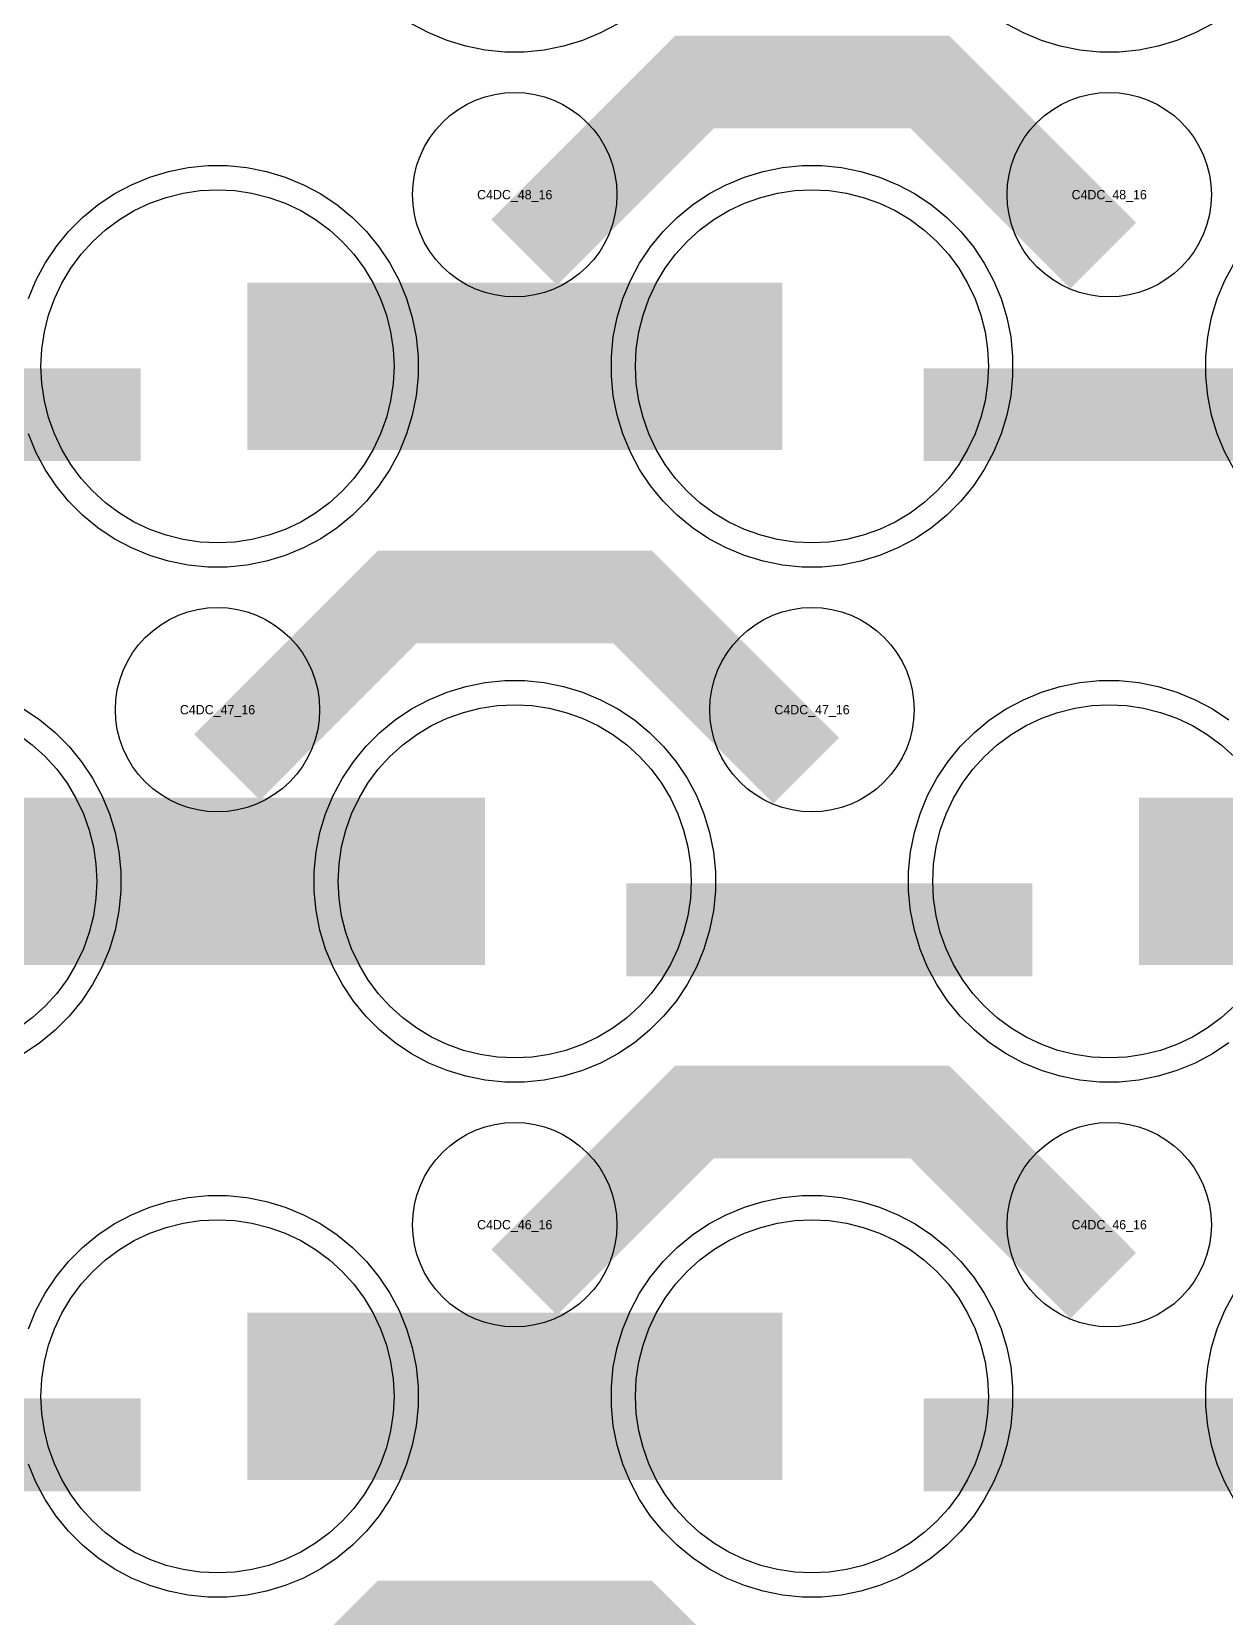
# Model space of a CAD drawing. Extents: x -11880 to 11880, y -14992 to 14992.
# Drawn here: x -6930 to -6608.8, y -8525.1 to -8098.5 of the extents above; entities that cross this region are included whole.
import ezdxf
from ezdxf.enums import TextEntityAlignment as Align

# ---------------------------------------------------------------- set-up
doc = ezdxf.new("R2010")
doc.units = 0
doc.header["$MEASUREMENT"] = 0
for name, color, linetype in [('GDS_775_DT_237', 138, 'CONTINUOUS'), ('RDL1_FS', 34, 'CONTINUOUS'), ('RDL_BS', 160, 'CONTINUOUS')]:
    doc.layers.add(name, color=color, linetype=linetype)

msp = doc.modelspace()

# ---------------------------------------------------------------- linework, layer by layer
at = {"layer": 'RDL1_FS', "color": 240, "true_color": 0xed1f24}
for points in [[(-6880, -8235.999), (-6884.657, -8235.77), (-6889.268, -8235.086), (-6893.791, -8233.954), (-6898.181, -8232.382), (-6902.395, -8230.39), (-6906.395, -8227.992), (-6910.14, -8225.214), (-6913.594, -8222.084), (-6916.724, -8218.63), (-6919.502, -8214.885), (-6921.9, -8210.885), (-6923.892, -8206.671), (-6925.464, -8202.281), (-6926.596, -8197.758), (-6927.28, -8193.147), (-6927.509, -8188.49), (-6927.28, -8183.833), (-6926.596, -8179.222), (-6925.464, -8174.699), (-6923.892, -8170.309), (-6921.9, -8166.095), (-6919.502, -8162.095), (-6916.724, -8158.35), (-6913.594, -8154.896), (-6910.14, -8151.766), (-6906.395, -8148.988), (-6902.395, -8146.59), (-6898.181, -8144.598), (-6893.791, -8143.026), (-6889.268, -8141.894), (-6884.657, -8141.21), (-6880, -8140.981), (-6875.343, -8141.21), (-6870.732, -8141.894), (-6866.209, -8143.026), (-6861.819, -8144.598), (-6857.605, -8146.59), (-6853.605, -8148.988), (-6849.86, -8151.766), (-6846.406, -8154.896), (-6843.276, -8158.35), (-6840.498, -8162.095), (-6838.1, -8166.095), (-6836.108, -8170.309), (-6834.536, -8174.699), (-6833.404, -8179.222), (-6832.72, -8183.833), (-6832.491, -8188.49), (-6832.72, -8193.147), (-6833.404, -8197.758), (-6834.536, -8202.281), (-6836.108, -8206.671), (-6838.1, -8210.885), (-6840.498, -8214.885), (-6843.276, -8218.63), (-6846.406, -8222.084), (-6849.86, -8225.214), (-6853.605, -8227.992), (-6857.605, -8230.39), (-6861.819, -8232.382), (-6866.209, -8233.954), (-6870.732, -8235.086), (-6875.343, -8235.77)], [(-6720, -8235.999), (-6724.657, -8235.77), (-6729.268, -8235.086), (-6733.791, -8233.954), (-6738.181, -8232.382), (-6742.395, -8230.39), (-6746.395, -8227.992), (-6750.14, -8225.214), (-6753.594, -8222.084), (-6756.724, -8218.63), (-6759.502, -8214.885), (-6761.9, -8210.885), (-6763.892, -8206.671), (-6765.464, -8202.281), (-6766.596, -8197.758), (-6767.28, -8193.147), (-6767.509, -8188.49), (-6767.28, -8183.833), (-6766.596, -8179.222), (-6765.464, -8174.699), (-6763.892, -8170.309), (-6761.9, -8166.095), (-6759.502, -8162.095), (-6756.724, -8158.35), (-6753.594, -8154.896), (-6750.14, -8151.766), (-6746.395, -8148.988), (-6742.395, -8146.59), (-6738.181, -8144.598), (-6733.791, -8143.026), (-6729.268, -8141.894), (-6724.657, -8141.21), (-6720, -8140.981), (-6715.343, -8141.21), (-6710.732, -8141.894), (-6706.209, -8143.026), (-6701.819, -8144.598), (-6697.605, -8146.59), (-6693.605, -8148.988), (-6689.86, -8151.766), (-6686.406, -8154.896), (-6683.276, -8158.35), (-6680.498, -8162.095), (-6678.1, -8166.095), (-6676.108, -8170.309), (-6674.536, -8174.699), (-6673.404, -8179.222), (-6672.72, -8183.833), (-6672.491, -8188.49), (-6672.72, -8193.147), (-6673.404, -8197.758), (-6674.536, -8202.281), (-6676.108, -8206.671), (-6678.1, -8210.885), (-6680.498, -8214.885), (-6683.276, -8218.63), (-6686.406, -8222.084), (-6689.86, -8225.214), (-6693.605, -8227.992), (-6697.605, -8230.39), (-6701.819, -8232.382), (-6706.209, -8233.954), (-6710.732, -8235.086), (-6715.343, -8235.77)], [(-6800, -8374.564), (-6804.657, -8374.335), (-6809.268, -8373.651), (-6813.791, -8372.519), (-6818.181, -8370.947), (-6822.395, -8368.955), (-6826.395, -8366.557), (-6830.14, -8363.779), (-6833.594, -8360.649), (-6836.724, -8357.195), (-6839.502, -8353.45), (-6841.9, -8349.45), (-6843.892, -8345.236), (-6845.464, -8340.846), (-6846.596, -8336.323), (-6847.28, -8331.712), (-6847.509, -8327.055), (-6847.28, -8322.398), (-6846.596, -8317.787), (-6845.464, -8313.264), (-6843.892, -8308.874), (-6841.9, -8304.66), (-6839.502, -8300.66), (-6836.724, -8296.915), (-6833.594, -8293.461), (-6830.14, -8290.331), (-6826.395, -8287.553), (-6822.395, -8285.155), (-6818.181, -8283.163), (-6813.791, -8281.591), (-6809.268, -8280.459), (-6804.657, -8279.775), (-6800, -8279.546), (-6795.343, -8279.775), (-6790.732, -8280.459), (-6786.209, -8281.591), (-6781.819, -8283.163), (-6777.605, -8285.155), (-6773.605, -8287.553), (-6769.86, -8290.331), (-6766.406, -8293.461), (-6763.276, -8296.915), (-6760.498, -8300.66), (-6758.1, -8304.66), (-6756.108, -8308.874), (-6754.536, -8313.264), (-6753.404, -8317.787), (-6752.72, -8322.398), (-6752.491, -8327.055), (-6752.72, -8331.712), (-6753.404, -8336.323), (-6754.536, -8340.846), (-6756.108, -8345.236), (-6758.1, -8349.45), (-6760.498, -8353.45), (-6763.276, -8357.195), (-6766.406, -8360.649), (-6769.86, -8363.779), (-6773.605, -8366.557), (-6777.605, -8368.955), (-6781.819, -8370.947), (-6786.209, -8372.519), (-6790.732, -8373.651), (-6795.343, -8374.335)]]:
    msp.add_lwpolyline(points, close=True, dxfattribs=at)
for points in [[(-6871.998, -8188.49, 45, 45, 0), (-6799.998, -8188.49, 45, 45, 0)], [(-6799.998, -8188.49, 45, 45, 0), (-6727.998, -8188.49, 45, 45, 0)], [(-6951.998, -8327.055, 45, 45, 0), (-6879.998, -8327.055, 45, 45, 0)], [(-6879.998, -8327.055, 45, 45, 0), (-6807.998, -8327.055, 45, 45, 0)], [(-6631.998, -8327.055, 45, 45, 0), (-6559.998, -8327.055, 45, 45, 0)]]:
    msp.add_lwpolyline(points, format="xyseb", dxfattribs=at)
for points in [[(-6606.406, -8360.649), (-6609.86, -8363.779), (-6613.605, -8366.557), (-6617.605, -8368.955), (-6621.819, -8370.947), (-6626.209, -8372.519), (-6630.732, -8373.651), (-6635.343, -8374.335), (-6640, -8374.564), (-6644.657, -8374.335), (-6649.268, -8373.651), (-6653.791, -8372.519), (-6658.181, -8370.947), (-6662.395, -8368.955), (-6666.395, -8366.557), (-6670.14, -8363.779), (-6673.594, -8360.649), (-6676.724, -8357.195), (-6679.502, -8353.45), (-6681.9, -8349.45), (-6683.892, -8345.236), (-6685.464, -8340.846), (-6686.596, -8336.323), (-6687.28, -8331.712), (-6687.509, -8327.055), (-6687.28, -8322.398), (-6686.596, -8317.787), (-6685.464, -8313.264), (-6683.892, -8308.874), (-6681.9, -8304.66), (-6679.502, -8300.66), (-6676.724, -8296.915), (-6673.594, -8293.461), (-6670.14, -8290.331), (-6666.395, -8287.553), (-6662.395, -8285.155), (-6658.181, -8283.163), (-6653.791, -8281.591), (-6649.268, -8280.459), (-6644.657, -8279.775), (-6640, -8279.546), (-6635.343, -8279.775), (-6630.732, -8280.459), (-6626.209, -8281.591), (-6621.819, -8283.163), (-6617.605, -8285.155), (-6613.605, -8287.553), (-6609.86, -8290.331), (-6606.406, -8293.461)], [(-6933.605, -8287.553), (-6929.86, -8290.331), (-6926.406, -8293.461), (-6923.276, -8296.915), (-6920.498, -8300.66), (-6918.1, -8304.66), (-6916.108, -8308.874), (-6914.536, -8313.264), (-6913.404, -8317.787), (-6912.72, -8322.398), (-6912.491, -8327.055), (-6912.72, -8331.712), (-6913.404, -8336.323), (-6914.536, -8340.846), (-6916.108, -8345.236), (-6918.1, -8349.45), (-6920.498, -8353.45), (-6923.276, -8357.195), (-6926.406, -8360.649), (-6929.86, -8363.779), (-6933.605, -8366.557)]]:
    msp.add_lwpolyline(points, dxfattribs=at)
at = {"layer": 'RDL1_FS'}
for points in [[(-6880, -8513.124), (-6884.657, -8512.895), (-6889.268, -8512.211), (-6893.791, -8511.079), (-6898.181, -8509.507), (-6902.395, -8507.515), (-6906.395, -8505.117), (-6910.14, -8502.339), (-6913.594, -8499.209), (-6916.724, -8495.755), (-6919.502, -8492.01), (-6921.9, -8488.01), (-6923.892, -8483.796), (-6925.464, -8479.406), (-6926.596, -8474.883), (-6927.28, -8470.272), (-6927.509, -8465.615), (-6927.28, -8460.958), (-6926.596, -8456.347), (-6925.464, -8451.824), (-6923.892, -8447.434), (-6921.9, -8443.22), (-6919.502, -8439.22), (-6916.724, -8435.475), (-6913.594, -8432.021), (-6910.14, -8428.891), (-6906.395, -8426.113), (-6902.395, -8423.715), (-6898.181, -8421.723), (-6893.791, -8420.151), (-6889.268, -8419.019), (-6884.657, -8418.335), (-6880, -8418.106), (-6875.343, -8418.335), (-6870.732, -8419.019), (-6866.209, -8420.151), (-6861.819, -8421.723), (-6857.605, -8423.715), (-6853.605, -8426.113), (-6849.86, -8428.891), (-6846.406, -8432.021), (-6843.276, -8435.475), (-6840.498, -8439.22), (-6838.1, -8443.22), (-6836.108, -8447.434), (-6834.536, -8451.824), (-6833.404, -8456.347), (-6832.72, -8460.958), (-6832.491, -8465.615), (-6832.72, -8470.272), (-6833.404, -8474.883), (-6834.536, -8479.406), (-6836.108, -8483.796), (-6838.1, -8488.01), (-6840.498, -8492.01), (-6843.276, -8495.755), (-6846.406, -8499.209), (-6849.86, -8502.339), (-6853.605, -8505.117), (-6857.605, -8507.515), (-6861.819, -8509.507), (-6866.209, -8511.079), (-6870.732, -8512.211), (-6875.343, -8512.895)], [(-6720, -8513.124), (-6724.657, -8512.895), (-6729.268, -8512.211), (-6733.791, -8511.079), (-6738.181, -8509.507), (-6742.395, -8507.515), (-6746.395, -8505.117), (-6750.14, -8502.339), (-6753.594, -8499.209), (-6756.724, -8495.755), (-6759.502, -8492.01), (-6761.9, -8488.01), (-6763.892, -8483.796), (-6765.464, -8479.406), (-6766.596, -8474.883), (-6767.28, -8470.272), (-6767.509, -8465.615), (-6767.28, -8460.958), (-6766.596, -8456.347), (-6765.464, -8451.824), (-6763.892, -8447.434), (-6761.9, -8443.22), (-6759.502, -8439.22), (-6756.724, -8435.475), (-6753.594, -8432.021), (-6750.14, -8428.891), (-6746.395, -8426.113), (-6742.395, -8423.715), (-6738.181, -8421.723), (-6733.791, -8420.151), (-6729.268, -8419.019), (-6724.657, -8418.335), (-6720, -8418.106), (-6715.343, -8418.335), (-6710.732, -8419.019), (-6706.209, -8420.151), (-6701.819, -8421.723), (-6697.605, -8423.715), (-6693.605, -8426.113), (-6689.86, -8428.891), (-6686.406, -8432.021), (-6683.276, -8435.475), (-6680.498, -8439.22), (-6678.1, -8443.22), (-6676.108, -8447.434), (-6674.536, -8451.824), (-6673.404, -8456.347), (-6672.72, -8460.958), (-6672.491, -8465.615), (-6672.72, -8470.272), (-6673.404, -8474.883), (-6674.536, -8479.406), (-6676.108, -8483.796), (-6678.1, -8488.01), (-6680.498, -8492.01), (-6683.276, -8495.755), (-6686.406, -8499.209), (-6689.86, -8502.339), (-6693.605, -8505.117), (-6697.605, -8507.515), (-6701.819, -8509.507), (-6706.209, -8511.079), (-6710.732, -8512.211), (-6715.343, -8512.895)]]:
    msp.add_lwpolyline(points, close=True, dxfattribs=at)
for points in [[(-6871.998, -8465.615, 45, 45, 0), (-6799.998, -8465.615, 45, 45, 0)], [(-6799.998, -8465.615, 45, 45, 0), (-6727.998, -8465.615, 45, 45, 0)]]:
    msp.add_lwpolyline(points, format="xyseb", dxfattribs=at)
at = {"layer": 'RDL_BS'}
for points in [[(-6772.223, -8096.308), (-6776.885, -8098.8), (-6781.795, -8100.831), (-6786.835, -8102.362), (-6792.062, -8103.408), (-6797.356, -8103.925), (-6802.644, -8103.925), (-6807.938, -8103.408), (-6813.165, -8102.362), (-6818.205, -8100.831), (-6823.115, -8098.8), (-6827.777, -8096.308)], [(-6612.223, -8096.308), (-6616.885, -8098.8), (-6621.795, -8100.831), (-6626.835, -8102.362), (-6632.062, -8103.408), (-6637.356, -8103.925), (-6642.644, -8103.925), (-6647.938, -8103.408), (-6653.165, -8102.362), (-6658.205, -8100.831), (-6663.115, -8098.8), (-6667.777, -8096.308)], [(-6930.906, -8447.41), (-6928.875, -8442.5), (-6926.383, -8437.838), (-6923.436, -8433.424), (-6920.074, -8429.323), (-6916.292, -8425.541), (-6912.191, -8422.179), (-6907.777, -8419.232), (-6903.115, -8416.74), (-6898.205, -8414.709), (-6893.165, -8413.178), (-6887.938, -8412.132), (-6882.644, -8411.615), (-6877.356, -8411.615), (-6872.062, -8412.132), (-6866.835, -8413.178), (-6861.795, -8414.709), (-6856.885, -8416.74), (-6852.223, -8419.232), (-6847.809, -8422.179), (-6843.708, -8425.541), (-6839.926, -8429.323), (-6836.564, -8433.424), (-6833.617, -8437.838), (-6831.125, -8442.5), (-6829.094, -8447.41), (-6827.563, -8452.45), (-6826.517, -8457.677), (-6826, -8462.971), (-6826, -8468.259), (-6826.517, -8473.553), (-6827.563, -8478.78), (-6829.094, -8483.82), (-6831.125, -8488.73), (-6833.617, -8493.392), (-6836.564, -8497.806), (-6839.926, -8501.907), (-6843.708, -8505.689), (-6847.809, -8509.051), (-6852.223, -8511.998), (-6856.885, -8514.49), (-6861.795, -8516.521), (-6866.835, -8518.052), (-6872.062, -8519.098), (-6877.356, -8519.615), (-6882.644, -8519.615), (-6887.938, -8519.098), (-6893.165, -8518.052), (-6898.205, -8516.521), (-6903.115, -8514.49), (-6907.777, -8511.998), (-6912.191, -8509.051), (-6916.292, -8505.689), (-6920.074, -8501.907), (-6923.436, -8497.806), (-6926.383, -8493.392), (-6928.875, -8488.73), (-6930.906, -8483.82)], [(-6606.383, -8493.392), (-6608.875, -8488.73), (-6610.906, -8483.82), (-6612.437, -8478.78), (-6613.483, -8473.553), (-6614, -8468.259), (-6614, -8462.971), (-6613.483, -8457.677), (-6612.437, -8452.45), (-6610.906, -8447.41), (-6608.875, -8442.5), (-6606.383, -8437.838)]]:
    msp.add_lwpolyline(points, dxfattribs=at)
for points in [[(-6797.438, -8157.804, 25, 25, 0), (-6751.623, -8111.989, 25, 25, 0), (-6718.07, -8111.989, 25, 25, 0)], [(-6641.599, -8158.703, 25, 25, 0), (-6688.313, -8111.989, 25, 25, 0), (-6718.071, -8111.989, 25, 25, 0)], [(-6877.438, -8296.369, 25, 25, 0), (-6831.623, -8250.554, 25, 25, 0), (-6798.07, -8250.554, 25, 25, 0)], [(-6721.599, -8297.268, 25, 25, 0), (-6768.313, -8250.554, 25, 25, 0), (-6798.071, -8250.554, 25, 25, 0)], [(-6797.438, -8434.929, 25, 25, 0), (-6751.623, -8389.114, 25, 25, 0), (-6718.07, -8389.114, 25, 25, 0)], [(-6641.599, -8435.828, 25, 25, 0), (-6688.313, -8389.114, 25, 25, 0), (-6718.071, -8389.114, 25, 25, 0)], [(-7009.984, -8478.628, 25, 25, 0), (-6900.719, -8478.628, 25, 25, 0)], [(-6689.984, -8478.628, 25, 25, 0), (-6580.719, -8478.628, 25, 25, 0)], [(-6877.438, -8573.494, 25, 25, 0), (-6831.623, -8527.679, 25, 25, 0), (-6798.07, -8527.679, 25, 25, 0)], [(-6721.599, -8574.393, 25, 25, 0), (-6768.313, -8527.679, 25, 25, 0), (-6798.071, -8527.679, 25, 25, 0)]]:
    msp.add_lwpolyline(points, format="xyseb", dxfattribs=at)
for points in [[(-6800, -8169.796), (-6802.693, -8169.664), (-6805.365, -8169.268), (-6807.984, -8168.611), (-6810.519, -8167.704), (-6812.956, -8166.552), (-6815.28, -8165.159), (-6817.443, -8163.556), (-6819.442, -8161.744), (-6821.254, -8159.745), (-6822.857, -8157.582), (-6824.25, -8155.258), (-6825.402, -8152.821), (-6826.309, -8150.286), (-6826.966, -8147.667), (-6827.362, -8144.995), (-6827.494, -8142.302), (-6827.362, -8139.609), (-6826.966, -8136.937), (-6826.309, -8134.318), (-6825.402, -8131.783), (-6824.25, -8129.346), (-6822.857, -8127.022), (-6821.254, -8124.859), (-6819.442, -8122.86), (-6817.443, -8121.048), (-6815.28, -8119.445), (-6812.956, -8118.052), (-6810.519, -8116.9), (-6807.984, -8115.993), (-6805.365, -8115.336), (-6802.693, -8114.94), (-6800, -8114.808), (-6797.307, -8114.94), (-6794.635, -8115.336), (-6792.016, -8115.993), (-6789.481, -8116.9), (-6787.044, -8118.052), (-6784.72, -8119.445), (-6782.557, -8121.048), (-6780.558, -8122.86), (-6778.746, -8124.859), (-6777.143, -8127.022), (-6775.75, -8129.346), (-6774.598, -8131.783), (-6773.691, -8134.318), (-6773.034, -8136.937), (-6772.638, -8139.609), (-6772.506, -8142.302), (-6772.638, -8144.995), (-6773.034, -8147.667), (-6773.691, -8150.286), (-6774.598, -8152.821), (-6775.75, -8155.258), (-6777.143, -8157.582), (-6778.746, -8159.745), (-6780.558, -8161.744), (-6782.557, -8163.556), (-6784.72, -8165.159), (-6787.044, -8166.552), (-6789.481, -8167.704), (-6792.016, -8168.611), (-6794.635, -8169.268), (-6797.307, -8169.664)], [(-6640, -8169.796), (-6642.693, -8169.664), (-6645.365, -8169.268), (-6647.984, -8168.611), (-6650.519, -8167.704), (-6652.956, -8166.552), (-6655.28, -8165.159), (-6657.443, -8163.556), (-6659.442, -8161.744), (-6661.254, -8159.745), (-6662.857, -8157.582), (-6664.25, -8155.258), (-6665.402, -8152.821), (-6666.309, -8150.286), (-6666.966, -8147.667), (-6667.362, -8144.995), (-6667.494, -8142.302), (-6667.362, -8139.609), (-6666.966, -8136.937), (-6666.309, -8134.318), (-6665.402, -8131.783), (-6664.25, -8129.346), (-6662.857, -8127.022), (-6661.254, -8124.859), (-6659.442, -8122.86), (-6657.443, -8121.048), (-6655.28, -8119.445), (-6652.956, -8118.052), (-6650.519, -8116.9), (-6647.984, -8115.993), (-6645.365, -8115.336), (-6642.693, -8114.94), (-6640, -8114.808), (-6637.307, -8114.94), (-6634.635, -8115.336), (-6632.016, -8115.993), (-6629.481, -8116.9), (-6627.044, -8118.052), (-6624.72, -8119.445), (-6622.557, -8121.048), (-6620.558, -8122.86), (-6618.746, -8124.859), (-6617.143, -8127.022), (-6615.75, -8129.346), (-6614.598, -8131.783), (-6613.691, -8134.318), (-6613.034, -8136.937), (-6612.638, -8139.609), (-6612.506, -8142.302), (-6612.638, -8144.995), (-6613.034, -8147.667), (-6613.691, -8150.286), (-6614.598, -8152.821), (-6615.75, -8155.258), (-6617.143, -8157.582), (-6618.746, -8159.745), (-6620.558, -8161.744), (-6622.557, -8163.556), (-6624.72, -8165.159), (-6627.044, -8166.552), (-6629.481, -8167.704), (-6632.016, -8168.611), (-6634.635, -8169.268), (-6637.307, -8169.664)], [(-6880, -8308.361), (-6882.693, -8308.229), (-6885.365, -8307.833), (-6887.984, -8307.176), (-6890.519, -8306.269), (-6892.956, -8305.117), (-6895.28, -8303.724), (-6897.443, -8302.121), (-6899.442, -8300.309), (-6901.254, -8298.31), (-6902.857, -8296.147), (-6904.25, -8293.823), (-6905.402, -8291.386), (-6906.309, -8288.851), (-6906.966, -8286.232), (-6907.362, -8283.56), (-6907.494, -8280.867), (-6907.362, -8278.174), (-6906.966, -8275.502), (-6906.309, -8272.883), (-6905.402, -8270.348), (-6904.25, -8267.911), (-6902.857, -8265.587), (-6901.254, -8263.424), (-6899.442, -8261.425), (-6897.443, -8259.613), (-6895.28, -8258.01), (-6892.956, -8256.617), (-6890.519, -8255.465), (-6887.984, -8254.558), (-6885.365, -8253.901), (-6882.693, -8253.505), (-6880, -8253.373), (-6877.307, -8253.505), (-6874.635, -8253.901), (-6872.016, -8254.558), (-6869.481, -8255.465), (-6867.044, -8256.617), (-6864.72, -8258.01), (-6862.557, -8259.613), (-6860.558, -8261.425), (-6858.746, -8263.424), (-6857.143, -8265.587), (-6855.75, -8267.911), (-6854.598, -8270.348), (-6853.691, -8272.883), (-6853.034, -8275.502), (-6852.638, -8278.174), (-6852.506, -8280.867), (-6852.638, -8283.56), (-6853.034, -8286.232), (-6853.691, -8288.851), (-6854.598, -8291.386), (-6855.75, -8293.823), (-6857.143, -8296.147), (-6858.746, -8298.31), (-6860.558, -8300.309), (-6862.557, -8302.121), (-6864.72, -8303.724), (-6867.044, -8305.117), (-6869.481, -8306.269), (-6872.016, -8307.176), (-6874.635, -8307.833), (-6877.307, -8308.229)], [(-6720, -8308.361), (-6722.693, -8308.229), (-6725.365, -8307.833), (-6727.984, -8307.176), (-6730.519, -8306.269), (-6732.956, -8305.117), (-6735.28, -8303.724), (-6737.443, -8302.121), (-6739.442, -8300.309), (-6741.254, -8298.31), (-6742.857, -8296.147), (-6744.25, -8293.823), (-6745.402, -8291.386), (-6746.309, -8288.851), (-6746.966, -8286.232), (-6747.362, -8283.56), (-6747.494, -8280.867), (-6747.362, -8278.174), (-6746.966, -8275.502), (-6746.309, -8272.883), (-6745.402, -8270.348), (-6744.25, -8267.911), (-6742.857, -8265.587), (-6741.254, -8263.424), (-6739.442, -8261.425), (-6737.443, -8259.613), (-6735.28, -8258.01), (-6732.956, -8256.617), (-6730.519, -8255.465), (-6727.984, -8254.558), (-6725.365, -8253.901), (-6722.693, -8253.505), (-6720, -8253.373), (-6717.307, -8253.505), (-6714.635, -8253.901), (-6712.016, -8254.558), (-6709.481, -8255.465), (-6707.044, -8256.617), (-6704.72, -8258.01), (-6702.557, -8259.613), (-6700.558, -8261.425), (-6698.746, -8263.424), (-6697.143, -8265.587), (-6695.75, -8267.911), (-6694.598, -8270.348), (-6693.691, -8272.883), (-6693.034, -8275.502), (-6692.638, -8278.174), (-6692.506, -8280.867), (-6692.638, -8283.56), (-6693.034, -8286.232), (-6693.691, -8288.851), (-6694.598, -8291.386), (-6695.75, -8293.823), (-6697.143, -8296.147), (-6698.746, -8298.31), (-6700.558, -8300.309), (-6702.557, -8302.121), (-6704.72, -8303.724), (-6707.044, -8305.117), (-6709.481, -8306.269), (-6712.016, -8307.176), (-6714.635, -8307.833), (-6717.307, -8308.229)], [(-6800, -8446.921), (-6802.693, -8446.789), (-6805.365, -8446.393), (-6807.984, -8445.736), (-6810.519, -8444.829), (-6812.956, -8443.677), (-6815.28, -8442.284), (-6817.443, -8440.681), (-6819.442, -8438.869), (-6821.254, -8436.87), (-6822.857, -8434.707), (-6824.25, -8432.383), (-6825.402, -8429.946), (-6826.309, -8427.411), (-6826.966, -8424.792), (-6827.362, -8422.12), (-6827.494, -8419.427), (-6827.362, -8416.734), (-6826.966, -8414.062), (-6826.309, -8411.443), (-6825.402, -8408.908), (-6824.25, -8406.471), (-6822.857, -8404.147), (-6821.254, -8401.984), (-6819.442, -8399.985), (-6817.443, -8398.173), (-6815.28, -8396.57), (-6812.956, -8395.177), (-6810.519, -8394.025), (-6807.984, -8393.118), (-6805.365, -8392.461), (-6802.693, -8392.065), (-6800, -8391.933), (-6797.307, -8392.065), (-6794.635, -8392.461), (-6792.016, -8393.118), (-6789.481, -8394.025), (-6787.044, -8395.177), (-6784.72, -8396.57), (-6782.557, -8398.173), (-6780.558, -8399.985), (-6778.746, -8401.984), (-6777.143, -8404.147), (-6775.75, -8406.471), (-6774.598, -8408.908), (-6773.691, -8411.443), (-6773.034, -8414.062), (-6772.638, -8416.734), (-6772.506, -8419.427), (-6772.638, -8422.12), (-6773.034, -8424.792), (-6773.691, -8427.411), (-6774.598, -8429.946), (-6775.75, -8432.383), (-6777.143, -8434.707), (-6778.746, -8436.87), (-6780.558, -8438.869), (-6782.557, -8440.681), (-6784.72, -8442.284), (-6787.044, -8443.677), (-6789.481, -8444.829), (-6792.016, -8445.736), (-6794.635, -8446.393), (-6797.307, -8446.789)], [(-6640, -8446.921), (-6642.693, -8446.789), (-6645.365, -8446.393), (-6647.984, -8445.736), (-6650.519, -8444.829), (-6652.956, -8443.677), (-6655.28, -8442.284), (-6657.443, -8440.681), (-6659.442, -8438.869), (-6661.254, -8436.87), (-6662.857, -8434.707), (-6664.25, -8432.383), (-6665.402, -8429.946), (-6666.309, -8427.411), (-6666.966, -8424.792), (-6667.362, -8422.12), (-6667.494, -8419.427), (-6667.362, -8416.734), (-6666.966, -8414.062), (-6666.309, -8411.443), (-6665.402, -8408.908), (-6664.25, -8406.471), (-6662.857, -8404.147), (-6661.254, -8401.984), (-6659.442, -8399.985), (-6657.443, -8398.173), (-6655.28, -8396.57), (-6652.956, -8395.177), (-6650.519, -8394.025), (-6647.984, -8393.118), (-6645.365, -8392.461), (-6642.693, -8392.065), (-6640, -8391.933), (-6637.307, -8392.065), (-6634.635, -8392.461), (-6632.016, -8393.118), (-6629.481, -8394.025), (-6627.044, -8395.177), (-6624.72, -8396.57), (-6622.557, -8398.173), (-6620.558, -8399.985), (-6618.746, -8401.984), (-6617.143, -8404.147), (-6615.75, -8406.471), (-6614.598, -8408.908), (-6613.691, -8411.443), (-6613.034, -8414.062), (-6612.638, -8416.734), (-6612.506, -8419.427), (-6612.638, -8422.12), (-6613.034, -8424.792), (-6613.691, -8427.411), (-6614.598, -8429.946), (-6615.75, -8432.383), (-6617.143, -8434.707), (-6618.746, -8436.87), (-6620.558, -8438.869), (-6622.557, -8440.681), (-6624.72, -8442.284), (-6627.044, -8443.677), (-6629.481, -8444.829), (-6632.016, -8445.736), (-6634.635, -8446.393), (-6637.307, -8446.789)], [(-6722.644, -8519.615), (-6727.938, -8519.098), (-6733.165, -8518.052), (-6738.205, -8516.521), (-6743.115, -8514.49), (-6747.777, -8511.998), (-6752.191, -8509.051), (-6756.292, -8505.689), (-6760.074, -8501.907), (-6763.436, -8497.806), (-6766.383, -8493.392), (-6768.875, -8488.73), (-6770.906, -8483.82), (-6772.437, -8478.78), (-6773.483, -8473.553), (-6774, -8468.259), (-6774, -8462.971), (-6773.483, -8457.677), (-6772.437, -8452.45), (-6770.906, -8447.41), (-6768.875, -8442.5), (-6766.383, -8437.838), (-6763.436, -8433.424), (-6760.074, -8429.323), (-6756.292, -8425.541), (-6752.191, -8422.179), (-6747.777, -8419.232), (-6743.115, -8416.74), (-6738.205, -8414.709), (-6733.165, -8413.178), (-6727.938, -8412.132), (-6722.644, -8411.615), (-6717.356, -8411.615), (-6712.062, -8412.132), (-6706.835, -8413.178), (-6701.795, -8414.709), (-6696.885, -8416.74), (-6692.223, -8419.232), (-6687.809, -8422.179), (-6683.708, -8425.541), (-6679.926, -8429.323), (-6676.564, -8433.424), (-6673.617, -8437.838), (-6671.125, -8442.5), (-6669.094, -8447.41), (-6667.563, -8452.45), (-6666.517, -8457.677), (-6666, -8462.971), (-6666, -8468.259), (-6666.517, -8473.553), (-6667.563, -8478.78), (-6669.094, -8483.82), (-6671.125, -8488.73), (-6673.617, -8493.392), (-6676.564, -8497.806), (-6679.926, -8501.907), (-6683.708, -8505.689), (-6687.809, -8509.051), (-6692.223, -8511.998), (-6696.885, -8514.49), (-6701.795, -8516.521), (-6706.835, -8518.052), (-6712.062, -8519.098), (-6717.356, -8519.615)]]:
    msp.add_lwpolyline(points, close=True, dxfattribs=at)
at = {"layer": 'RDL_BS', "color": 240, "true_color": 0xed1f24}
for points in [[(-6930.906, -8170.285), (-6928.875, -8165.375), (-6926.383, -8160.713), (-6923.436, -8156.299), (-6920.074, -8152.198), (-6916.292, -8148.416), (-6912.191, -8145.054), (-6907.777, -8142.107), (-6903.115, -8139.615), (-6898.205, -8137.584), (-6893.165, -8136.053), (-6887.938, -8135.007), (-6882.644, -8134.49), (-6877.356, -8134.49), (-6872.062, -8135.007), (-6866.835, -8136.053), (-6861.795, -8137.584), (-6856.885, -8139.615), (-6852.223, -8142.107), (-6847.809, -8145.054), (-6843.708, -8148.416), (-6839.926, -8152.198), (-6836.564, -8156.299), (-6833.617, -8160.713), (-6831.125, -8165.375), (-6829.094, -8170.285), (-6827.563, -8175.325), (-6826.517, -8180.552), (-6826, -8185.846), (-6826, -8191.134), (-6826.517, -8196.428), (-6827.563, -8201.655), (-6829.094, -8206.695), (-6831.125, -8211.605), (-6833.617, -8216.267), (-6836.564, -8220.681), (-6839.926, -8224.782), (-6843.708, -8228.564), (-6847.809, -8231.926), (-6852.223, -8234.873), (-6856.885, -8237.365), (-6861.795, -8239.396), (-6866.835, -8240.927), (-6872.062, -8241.973), (-6877.356, -8242.49), (-6882.644, -8242.49), (-6887.938, -8241.973), (-6893.165, -8240.927), (-6898.205, -8239.396), (-6903.115, -8237.365), (-6907.777, -8234.873), (-6912.191, -8231.926), (-6916.292, -8228.564), (-6920.074, -8224.782), (-6923.436, -8220.681), (-6926.383, -8216.267), (-6928.875, -8211.605), (-6930.906, -8206.695)], [(-6606.383, -8216.267), (-6608.875, -8211.605), (-6610.906, -8206.695), (-6612.437, -8201.655), (-6613.483, -8196.428), (-6614, -8191.134), (-6614, -8185.846), (-6613.483, -8180.552), (-6612.437, -8175.325), (-6610.906, -8170.285), (-6608.875, -8165.375), (-6606.383, -8160.713)], [(-6607.809, -8370.491), (-6612.223, -8373.438), (-6616.885, -8375.93), (-6621.795, -8377.961), (-6626.835, -8379.492), (-6632.062, -8380.538), (-6637.356, -8381.055), (-6642.644, -8381.055), (-6647.938, -8380.538), (-6653.165, -8379.492), (-6658.205, -8377.961), (-6663.115, -8375.93), (-6667.777, -8373.438), (-6672.191, -8370.491), (-6676.292, -8367.129), (-6680.074, -8363.347), (-6683.436, -8359.246), (-6686.383, -8354.832), (-6688.875, -8350.17), (-6690.906, -8345.26), (-6692.437, -8340.22), (-6693.483, -8334.993), (-6694, -8329.699), (-6694, -8324.411), (-6693.483, -8319.117), (-6692.437, -8313.89), (-6690.906, -8308.85), (-6688.875, -8303.94), (-6686.383, -8299.278), (-6683.436, -8294.864), (-6680.074, -8290.763), (-6676.292, -8286.981), (-6672.191, -8283.619), (-6667.777, -8280.672), (-6663.115, -8278.18), (-6658.205, -8276.149), (-6653.165, -8274.618), (-6647.938, -8273.572), (-6642.644, -8273.055), (-6637.356, -8273.055), (-6632.062, -8273.572), (-6626.835, -8274.618), (-6621.795, -8276.149), (-6616.885, -8278.18), (-6612.223, -8280.672), (-6607.809, -8283.619)], [(-6932.223, -8280.672), (-6927.809, -8283.619), (-6923.708, -8286.981), (-6919.926, -8290.763), (-6916.564, -8294.864), (-6913.617, -8299.278), (-6911.125, -8303.94), (-6909.094, -8308.85), (-6907.563, -8313.89), (-6906.517, -8319.117), (-6906, -8324.411), (-6906, -8329.699), (-6906.517, -8334.993), (-6907.563, -8340.22), (-6909.094, -8345.26), (-6911.125, -8350.17), (-6913.617, -8354.832), (-6916.564, -8359.246), (-6919.926, -8363.347), (-6923.708, -8367.129), (-6927.809, -8370.491), (-6932.223, -8373.438)]]:
    msp.add_lwpolyline(points, dxfattribs=at)
for points in [[(-6722.644, -8242.49), (-6727.938, -8241.973), (-6733.165, -8240.927), (-6738.205, -8239.396), (-6743.115, -8237.365), (-6747.777, -8234.873), (-6752.191, -8231.926), (-6756.292, -8228.564), (-6760.074, -8224.782), (-6763.436, -8220.681), (-6766.383, -8216.267), (-6768.875, -8211.605), (-6770.906, -8206.695), (-6772.437, -8201.655), (-6773.483, -8196.428), (-6774, -8191.134), (-6774, -8185.846), (-6773.483, -8180.552), (-6772.437, -8175.325), (-6770.906, -8170.285), (-6768.875, -8165.375), (-6766.383, -8160.713), (-6763.436, -8156.299), (-6760.074, -8152.198), (-6756.292, -8148.416), (-6752.191, -8145.054), (-6747.777, -8142.107), (-6743.115, -8139.615), (-6738.205, -8137.584), (-6733.165, -8136.053), (-6727.938, -8135.007), (-6722.644, -8134.49), (-6717.356, -8134.49), (-6712.062, -8135.007), (-6706.835, -8136.053), (-6701.795, -8137.584), (-6696.885, -8139.615), (-6692.223, -8142.107), (-6687.809, -8145.054), (-6683.708, -8148.416), (-6679.926, -8152.198), (-6676.564, -8156.299), (-6673.617, -8160.713), (-6671.125, -8165.375), (-6669.094, -8170.285), (-6667.563, -8175.325), (-6666.517, -8180.552), (-6666, -8185.846), (-6666, -8191.134), (-6666.517, -8196.428), (-6667.563, -8201.655), (-6669.094, -8206.695), (-6671.125, -8211.605), (-6673.617, -8216.267), (-6676.564, -8220.681), (-6679.926, -8224.782), (-6683.708, -8228.564), (-6687.809, -8231.926), (-6692.223, -8234.873), (-6696.885, -8237.365), (-6701.795, -8239.396), (-6706.835, -8240.927), (-6712.062, -8241.973), (-6717.356, -8242.49)], [(-6802.644, -8381.055), (-6807.938, -8380.538), (-6813.165, -8379.492), (-6818.205, -8377.961), (-6823.115, -8375.93), (-6827.777, -8373.438), (-6832.191, -8370.491), (-6836.292, -8367.129), (-6840.074, -8363.347), (-6843.436, -8359.246), (-6846.383, -8354.832), (-6848.875, -8350.17), (-6850.906, -8345.26), (-6852.437, -8340.22), (-6853.483, -8334.993), (-6854, -8329.699), (-6854, -8324.411), (-6853.483, -8319.117), (-6852.437, -8313.89), (-6850.906, -8308.85), (-6848.875, -8303.94), (-6846.383, -8299.278), (-6843.436, -8294.864), (-6840.074, -8290.763), (-6836.292, -8286.981), (-6832.191, -8283.619), (-6827.777, -8280.672), (-6823.115, -8278.18), (-6818.205, -8276.149), (-6813.165, -8274.618), (-6807.938, -8273.572), (-6802.644, -8273.055), (-6797.356, -8273.055), (-6792.062, -8273.572), (-6786.835, -8274.618), (-6781.795, -8276.149), (-6776.885, -8278.18), (-6772.223, -8280.672), (-6767.809, -8283.619), (-6763.708, -8286.981), (-6759.926, -8290.763), (-6756.564, -8294.864), (-6753.617, -8299.278), (-6751.125, -8303.94), (-6749.094, -8308.85), (-6747.563, -8313.89), (-6746.517, -8319.117), (-6746, -8324.411), (-6746, -8329.699), (-6746.517, -8334.993), (-6747.563, -8340.22), (-6749.094, -8345.26), (-6751.125, -8350.17), (-6753.617, -8354.832), (-6756.564, -8359.246), (-6759.926, -8363.347), (-6763.708, -8367.129), (-6767.809, -8370.491), (-6772.223, -8373.438), (-6776.885, -8375.93), (-6781.795, -8377.961), (-6786.835, -8379.492), (-6792.062, -8380.538), (-6797.356, -8381.055)]]:
    msp.add_lwpolyline(points, close=True, dxfattribs=at)
for points in [[(-7009.984, -8201.503, 25, 25, 0), (-6900.719, -8201.503, 25, 25, 0)], [(-6689.984, -8201.503, 25, 25, 0), (-6580.719, -8201.503, 25, 25, 0)], [(-6769.984, -8340.068, 25, 25, 0), (-6660.719, -8340.068, 25, 25, 0)]]:
    msp.add_lwpolyline(points, format="xyseb", dxfattribs=at)

# ---------------------------------------------------------------- texts
at = {"layer": 'GDS_775_DT_237'}
for s, p in [('C4DC_48_16', (-6800, -8142.302)), ('C4DC_48_16', (-6800, -8142.302)), ('C4DC_48_16', (-6640, -8142.302)), ('C4DC_48_16', (-6640, -8142.302)), ('C4DC_47_16', (-6880, -8280.867)), ('C4DC_47_16', (-6880, -8280.867)), ('C4DC_47_16', (-6720, -8280.867)), ('C4DC_47_16', (-6720, -8280.867)), ('C4DC_46_16', (-6800, -8419.427)), ('C4DC_46_16', (-6800, -8419.427)), ('C4DC_46_16', (-6640, -8419.427)), ('C4DC_46_16', (-6640, -8419.427))]:
    msp.add_text(s, height=2.5, dxfattribs=at).set_placement(p, align=Align.MIDDLE_CENTER)

doc.saveas('drawing.dxf')
